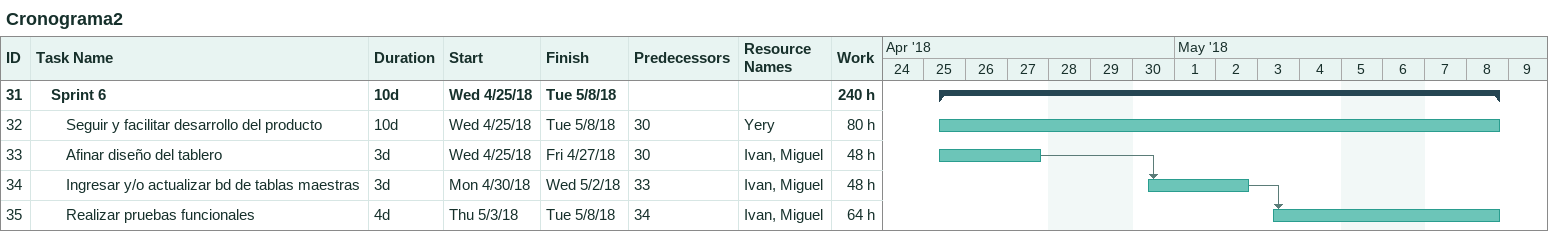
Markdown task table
Cronograma2

| ID | Level | Task | Duration | Start | Finish | Predecessors | Resources | Work (h) |
|---|---|---|---|---|---|---|---|---|
| 31 | 2 | **Sprint 6** | 10d | 2018-04-25 | 2018-05-08 |  |  | 240 |
| 32 | 3 | Seguir y facilitar desarrollo del producto | 10d | 2018-04-25 | 2018-05-08 | 30 | Yery | 80 |
| 33 | 3 | Afinar diseño del tablero | 3d | 2018-04-25 | 2018-04-27 | 30 | Ivan, Miguel | 48 |
| 34 | 3 | Ingresar y/o actualizar bd de tablas maestras | 3d | 2018-04-30 | 2018-05-02 | 33 | Ivan, Miguel | 48 |
| 35 | 3 | Realizar pruebas funcionales | 4d | 2018-05-03 | 2018-05-08 | 34 | Ivan, Miguel | 64 |
